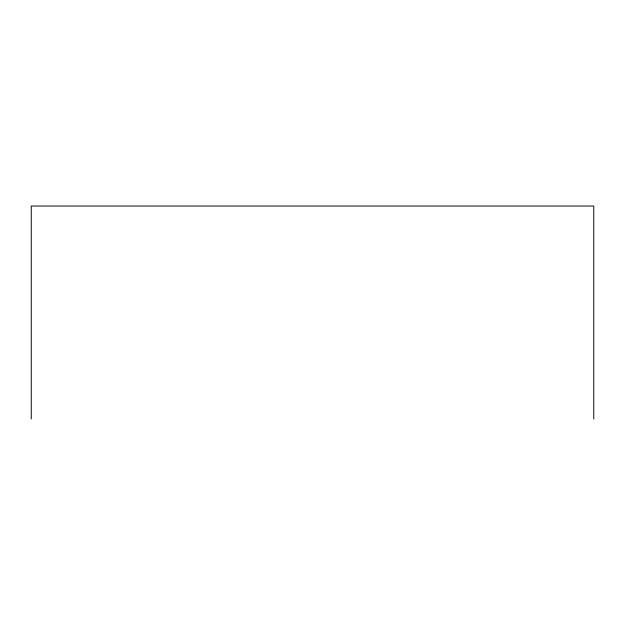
<?xml version="1.0" encoding="UTF-8"?>
<svg xmlns="http://www.w3.org/2000/svg" width="625" height="625" viewBox="0 0 625 625"><rect width="100%" height="100%" fill="white"/><g stroke="black" fill="none" stroke-linecap="round" stroke-linejoin="round"><path stroke-width="0.94" d="M593.75 418.953L593.75 206.047L31.25 206.047L31.25 418.953"/></g></svg>
